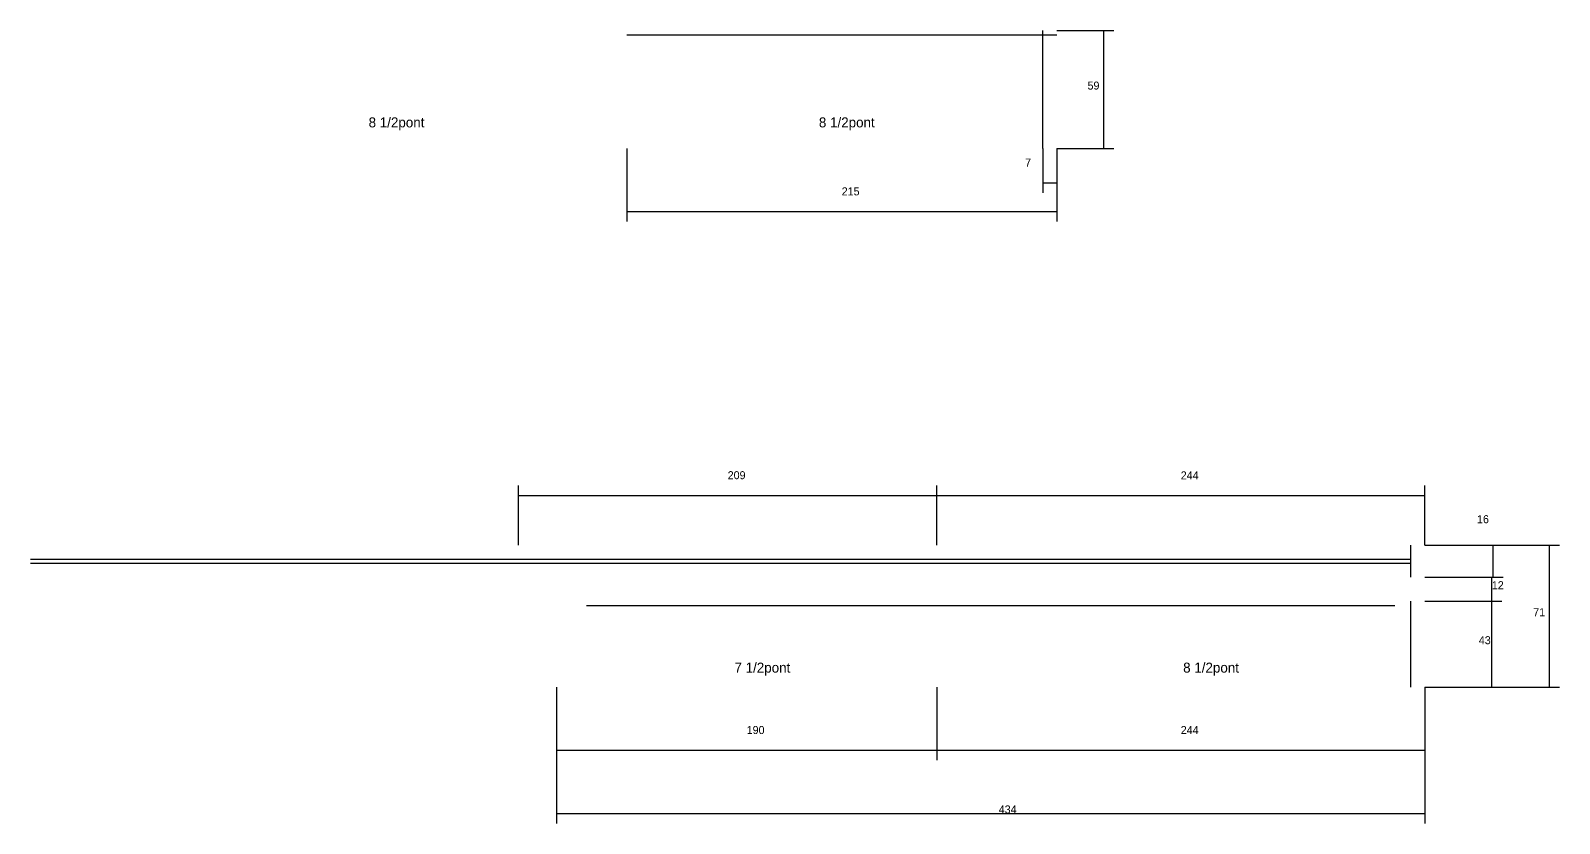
# Model space of a CAD drawing. Header units: metres. Extents: x -8184 to -5910, y 9392 to 9801.
# Drawn here: x -8184 to -7420, y 9405 to 9801 of the extents above; entities that cross this region are included whole.
import ezdxf

# ---------------------------------------------------------------- set-up
doc = ezdxf.new("R2010")
doc.units = ezdxf.units.M
for name, color, linetype in [('COTA', 4, 'Continuous'), ('NOMENCLATURA', 7, 'Continuous'), ('SARR_2.2x7', 40, 'Continuous')]:
    doc.layers.add(name, color=color, linetype=linetype)

msp = doc.modelspace()

# ---------------------------------------------------------------- linework, layer by layer
at = {"layer": 'COTA'}
for p, q in [((-7671.5, 9801.4), (-7643, 9801.4)), ((-7648, 9742.4), (-7648, 9801.4)), ((-7886.5, 9742.4), (-7886.5, 9705.9)), ((-7678.5, 9742.4), (-7678.5, 9720.3)), ((-7671.5, 9742.4), (-7671.5, 9705.9)), ((-7671.5, 9742.4), (-7671.5, 9720.3)), ((-7671.5, 9742.4), (-7643, 9742.4)), ((-7678.5, 9725.3), (-7671.5, 9725.3)), ((-7886.5, 9710.9), (-7671.5, 9710.9)), ((-7940.5, 9544.1), (-7940.5, 9573.9)), ((-7731.5, 9544.1), (-7731.5, 9573.9)), ((-7731.5, 9544.1), (-7731.5, 9573.9)), ((-7487.5, 9544.1), (-7487.5, 9573.9)), ((-7940.5, 9568.9), (-7731.5, 9568.9)), ((-7731.5, 9568.9), (-7487.5, 9568.9)), ((-7487.5, 9544.1), (-7420.2, 9544.1)), ((-7487.5, 9544.1), (-7448.3, 9544.1)), ((-7453.3, 9528.1), (-7453.3, 9544.1)), ((-7425.2, 9473.1), (-7425.2, 9544.1)), ((-7487.5, 9528.1), (-7449, 9528.1)), ((-7487.5, 9528.1), (-7448.3, 9528.1)), ((-7454, 9516.1), (-7454, 9528.1)), ((-7487.5, 9516.1), (-7449, 9516.1)), ((-7487.5, 9516.1), (-7449, 9516.1)), ((-7454, 9473.1), (-7454, 9516.1)), ((-7921.5, 9473.1), (-7921.5, 9436.6)), ((-7921.5, 9473.1), (-7921.5, 9405)), ((-7731.5, 9473.1), (-7731.5, 9436.6)), ((-7731.5, 9473.1), (-7731.5, 9436.6)), ((-7487.5, 9473.1), (-7487.5, 9436.6)), ((-7487.5, 9473.1), (-7487.5, 9405)), ((-7487.5, 9473.1), (-7449, 9473.1)), ((-7487.5, 9473.1), (-7420.2, 9473.1)), ((-7921.5, 9441.6), (-7731.5, 9441.6)), ((-7731.5, 9441.6), (-7487.5, 9441.6)), ((-7921.5, 9410), (-7487.5, 9410))]:
    msp.add_line(p, q, dxfattribs=at)
at = {"layer": 'SARR_2.2x7'}
for p, q in [((-7886.5, 9799.2), (-7671.5, 9799.2)), ((-7678.5, 9742.4), (-7678.5, 9801.4)), ((-7494.5, 9528.1), (-7494.5, 9544.1)), ((-8184.5, 9537.1), (-7731.5, 9537.1)), ((-8184.5, 9535.1), (-7731.5, 9535.1)), ((-7731.5, 9537.1), (-7494.5, 9537.1)), ((-7731.5, 9535.1), (-7494.5, 9535.1)), ((-7494.5, 9473.1), (-7494.5, 9516.1)), ((-7906.5, 9513.9), (-7731.5, 9513.9)), ((-7731.5, 9513.9), (-7502.5, 9513.9))]:
    msp.add_line(p, q, dxfattribs=at)

# ---------------------------------------------------------------- texts
at = {"layer": 'COTA'}
for s, p in [('59', (-7656.1, 9771.9)), ('7', (-7687.3, 9733.4)), ('215', (-7779, 9719)), ('209', (-7836, 9577.1)), ('244', (-7609.5, 9577)), ('16', (-7461.4, 9555.1)), ('12', (-7454, 9522.1)), ('71', (-7433.3, 9508.6)), ('43', (-7460.5, 9494.6)), ('190', (-7826.5, 9449.7)), ('244', (-7609.5, 9449.7)), ('434', (-7700.5, 9410))]:
    msp.add_text(s, height=4, dxfattribs=at).set_placement(p)
at = {"layer": 'NOMENCLATURA'}
for s, p in [('8 1/2pont', (-8015.5, 9753)), ('8 1/2pont', (-7790.4, 9753)), ('7 1/2pont', (-7832.6, 9480.4)), ('8 1/2pont', (-7608.3, 9480.4))]:
    msp.add_text(s, height=5, dxfattribs=at).set_placement(p)

doc.saveas('drawing.dxf')
